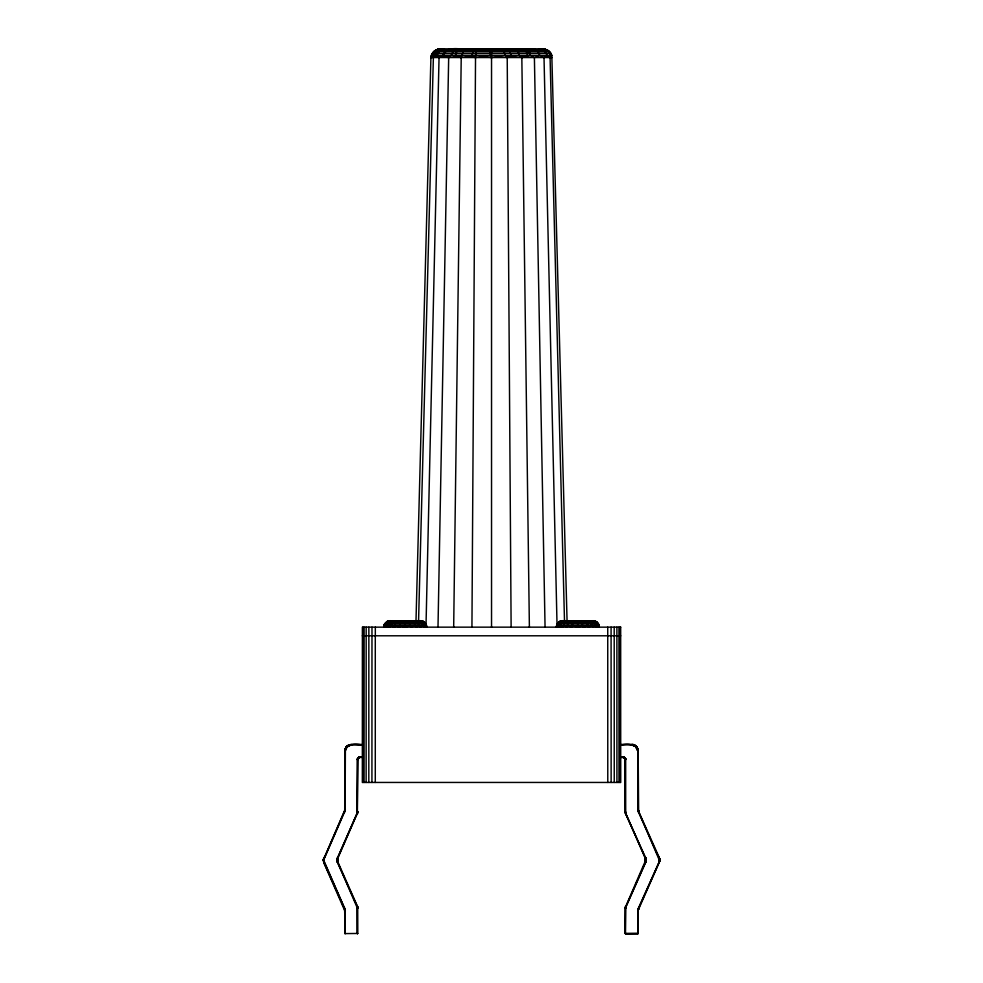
<?xml version="1.0" encoding="UTF-8"?>
<svg xmlns="http://www.w3.org/2000/svg" width="983" height="983" viewBox="0 0 983 983"><rect width="100%" height="100%" fill="white"/><g stroke="black" fill="none" stroke-linecap="round" stroke-linejoin="round"><path stroke-width="1.47" d="M357.8 933.469L344.91 933.592L345.033 909.25L323.321 860.088L344.861 809.931L344.873 750.987C345.279 742.374 356.817 744.18 362.346 744.586M357.493 933.518L357.566 906.609L337.034 860.088L357.247 813.482L357.419 759.195A2.458 2.458 0 0 1 357.763 758.262M624.328 757.34L625.643 759.195A2.458 2.458 0 0 0 624.93 757.795L620.715 757.242L623.775 757.119L625.471 758.618L625.581 812.941L645.905 859.683L625.311 907.493L625.262 933.518L638.176 933.518L625.286 933.592L625.532 907.53L625.471 933.789M637.955 933.457L638.176 909.128L638.102 933.666L625.679 933.727M345.733 748.235L344.886 750.987L346.176 747.301L351.349 744.536L347.073 746.724L345.377 750.004L345.131 809.967L323.358 860.088L323.862 862.73L323.8 859.253L323.862 862.73L344.935 911.155L344.603 908.39L345.193 933.801L345.242 910.197L323.886 862.718L323.382 859.191M337.304 861.968L337.648 857.274L337.648 862.902L357.517 906.928L357.382 908.403A6.242 6.242 0 0 0 356.854 905.933L357.603 908.403L357.431 907.542L357.431 933.85L357.247 905.761L357.812 908.403L356.854 905.933L357.812 908.403L357.64 907.665M362.346 744.844C357.185 744.586 345.475 742.656 345.193 750.987C344.541 747.522 348.08 744.573 351.349 744.524L346.802 746.453L345.107 749.832L344.701 811.835L345.303 809.021A7.065 7.065 0 0 1 344.701 811.835M625.852 907.002L626.208 905.933A6.242 6.242 0 0 0 625.962 906.596L645.315 862.853L645.315 857.323L646.015 859.695L645.413 862.902L625.249 908.403L625.864 905.785L625.249 908.403L625.729 907.69M337.095 861.022L337.919 857.397C336.788 863.836 337.82 863.799 338.029 857.446C336.493 865.777 337.833 855.013 337.415 861.01L337.488 859.179L337.747 862.853M345.082 809.021L345.242 809.98M471.938 627.154L475.539 55.478L476.153 51.595L477.75 49.15C467.466 52.713 448.359 42.441 443.284 55.478L448.678 57.542L451.086 55.478L453.876 50.219L456.665 49.15M624.574 757.881L625.63 759.097L623.099 757.242L624.61 757.524L625.532 759.171L624.967 758.544L625.311 812.683L645.081 857.422C647.305 858.491 644.356 865.581 645.708 861.219L645.217 862.816L646.003 859.683L645.413 857.274L625.507 813.568M625.372 811.774L625.925 814.366L625.262 811.774M453.679 627.154L461.224 57.542L463.276 51.595L466.212 49.15M620.715 744.733C625.901 744.561 638.078 742.3 637.758 750.987L637.955 810.619L638.704 811.688L638.225 809.771L638.36 811.835L658.807 857.631A6.033 6.033 0 0 1 658.807 862.546L659.691 860.997L659.2 857.446L638.323 810.84L659.691 860.997L637.881 909.877L638.176 909.128M438 627.154L448.678 57.542L442.719 55.478L446.085 50.219L449.944 49.15M362.346 757.033L359.446 757.303L357.8 759.613L357.382 811.774A6.242 6.242 0 0 1 356.854 814.243L357.751 811.774L337.329 858.515M625.323 907.506L625.311 908.403L625.827 905.773M645.647 859.154L645.02 862.73L645.413 857.274L645.413 862.902A6.906 6.906 0 0 0 645.413 857.274L645.413 862.902L645.413 857.274M426.044 624.094L439.045 57.542L436.956 55.478L439.032 51.595L444.476 49.15L439.708 50.219L436.673 53.426L435.862 55.478L439.045 57.542L433.429 55.478L437.435 50.219L443.542 49.15M637.869 809.021L637.955 810.619L637.783 749.464L636.062 746.65L631.725 744.536L634.957 745.384L637.967 749.316L637.979 750.987L635.288 745.986L638.139 750.987L638.643 811.712L637.979 809.021L638.704 811.688L638.385 810.828M418.561 621.023L433.429 55.478M637.82 749.624L638.065 750.987L637.353 747.83L634.957 745.384L631.725 744.536C633.789 742.841 638.667 749.783 636.812 747.363M638.078 909.103L638.176 911.155L638.36 908.341L658.905 862.595C660.06 858.208 659.175 858.134 658.807 857.631L659.2 862.73L659.163 858.687L659.691 859.191L659.2 862.73L659.691 859.191L659.2 857.446L659.679 860.997L659.003 862.644L659.691 859.191L658.905 857.581M415.993 621.023L430.923 57.542L433.528 51.595L439.548 49.15L543.525 49.15L549.534 51.595L551.807 55.355L567.068 621.023M638.041 809.955L637.758 809.021A7.065 7.065 0 0 0 638.36 811.835L637.758 809.021M638.176 809.783L638.065 809.021L637.93 809.967M659.163 858.687L659.077 862.681L659.077 857.508L659.077 862.681L638.286 909.951M345.733 747.756L345.193 750.987L345.094 749.316L346.778 746.429L351.349 744.733L346.766 747.055L344.996 750.987L346.495 746.896L351.349 744.844L347.245 746.146L345.193 750.987C344.64 747.682 347.957 744.45 351.349 744.733L348.99 745.433M344.836 809.771L345.303 809.021M645.647 861.022C644.713 855.235 646.458 859.511 645.02 862.73C646.765 861.182 644.049 854.448 645.696 859.695L645.143 862.779L645.217 857.36L645.843 859.13M345.131 910.209L345.303 911.155A7.065 7.065 0 0 0 344.701 908.341L344.873 911.155M625.372 812.978L625.471 758.618M337.218 861.034L337.218 859.142M357.321 907.555L357.493 908.403L337.513 861.944L337.648 862.902M357.382 812.916L357.8 811.774L337.415 858.208L338.029 857.446M337.476 860.088L337.525 859.191M638.385 909.349L638.36 908.341A7.065 7.065 0 0 0 637.758 911.155L638.459 908.39L638.188 911.155L637.979 909.902M345.119 810.619L323.628 860.088L344.935 909.275L344.701 908.341M620.715 744.524L632.88 744.758L636.284 746.429L638.188 750.987L636.259 746.453L631.725 744.733L633.396 744.745L636.296 746.416L638.176 750.987C637.131 743.345 626.613 744.02 620.715 744.954M344.996 809.021L344.935 809.943M357.382 759.613L357.468 758.987L357.603 759.613C357.013 759.146 359.323 757.426 359.409 757.537C356.264 760.645 358.488 757.352 359.545 757.07A2.458 2.458 0 0 0 358.144 757.795C355.477 761.702 360.552 756.197 359.483 757.463C357.37 760.166 356.645 758.581 359.975 757.143L357.382 759.613L357.677 758.421A2.728 2.728 0 0 1 358.758 757.328L357.493 759.613L357.247 814.415L357.579 812.953M625.618 907.69L625.262 908.403L625.434 907.518M345.082 749.587L344.996 750.987L345.279 749.464M637.881 909.877L637.869 933.457M357.271 812.904L357.751 811.774L356.964 814.28M357.738 812.683L357.812 811.774M638.25 910.258L638.065 911.155L637.832 910.197M323.616 858.319L323.862 857.446L323.985 862.681L323.419 859.191L323.358 860.838M624.303 757.451C623.296 757.967 624.008 756.246 625.679 759.613L625.385 758.421A2.728 2.728 0 0 0 624.451 757.414M357.8 759.613L358.758 757.451L362.346 757.242M625.569 908.403L625.63 907.542L625.372 908.403M345.352 749.648L345.082 750.987M624.783 757.66L625.225 759.22M397.906 620.691L395.682 622.583L394.847 625.581L399.676 627.154L400.044 622.583L401.261 620.691M570.447 620.691L568.223 622.583L567.388 625.581L572.217 627.154L572.585 622.583L573.802 620.691M344.873 750.987L345.045 749.574M357.321 906.977L357.05 905.847L357.247 906.707M658.905 862.595L659.642 859.179M419.2 620.691L423.415 622.583L426.094 627.154L425.958 623.922L424.939 622.583L420.355 620.691L388.494 620.912L384.562 623.922L383.689 627.154L386.933 621.551L390.288 620.691L385.594 622.583L424.939 622.583L426.831 627.154L423.599 621.551L420.11 620.691M625.434 759.183L625.053 757.93M592.774 620.691L595.919 621.514L598.5 623.922L557.103 623.922L559.843 621.514L562.706 620.691L558.295 622.583L556.231 627.154L558.135 622.583L562.706 620.691L594.568 620.912L598.5 623.922L599.372 627.154L597.148 622.583L592.896 620.691M390.718 620.691L386.307 622.583L384.427 627.154L384.685 623.996L388.715 620.887L422.039 620.912M563.259 620.691L558.848 622.583L556.968 627.154L556.599 625.581L558.295 622.583M404.959 620.691L405.266 627.154L410.108 625.581L408.695 620.691M577.5 620.691L577.807 627.154L582.649 625.581L581.223 620.691M637.07 748.198L634.465 745.605L631.725 744.954L635.989 746.724L637.758 750.987L637.684 749.488M635.276 746.122L631.725 744.844L633.396 744.745M623.099 757.242L620.715 757.451M385.914 622.583L383.911 625.483L384.685 623.996L425.958 623.922L426.61 625.483L384.058 625.581L385.754 622.583M323.763 858.356L324.157 857.581L323.763 860.776M323.8 859.253L323.96 858.454M637.942 749.427L636.296 746.416L633.298 744.733L631.725 744.954M426.094 627.154L425.836 623.996L421.805 620.887M383.689 627.154L384.058 625.581M556.231 627.154L557.226 623.996M394.847 625.581L394.478 627.154L390.927 625.581L392.07 622.583L395.141 620.691M567.388 625.581L567.019 627.154L563.468 625.581L564.611 622.583L567.683 620.691M337.513 858.245L337.747 857.323M623.677 757.315L624.635 757.807M636.726 747.424L635.817 746.146L637.353 747.83L636.406 747.019M659.36 861.587L659.138 862.705L659.605 861.169M645.081 862.755L645.524 861.673M358.279 757.66L357.8 758.409L358.562 757.967M357.198 814.391L357.505 813.555L356.854 814.243M645.524 858.515L645.217 857.36L645.917 861.255L645.217 862.816M324.255 857.631L324.255 862.546M625.52 906.621L625.815 905.761M384.672 625.581L386.589 627.154L385.914 625.581L387.462 622.583L391.603 620.691M557.214 625.581L559.118 627.154L558.455 625.581L560.003 622.583L564.144 620.691M638.434 909.361L638.741 908.513L638.471 909.226M659.003 862.644L659.544 861.157M564.5 621.023L550.075 57.542L550.849 55.478L548.588 51.595L545.712 49.433L542.665 49.15L545.712 49.433M344.505 811.749L344.935 810.901M638.127 909.275L638.459 908.39M638.36 909.189L638.643 908.464M430.923 57.542C431.992 53.168 435.408 48.683 440.396 49.15L437.349 49.433L434.474 51.595L430.923 57.542L552.139 57.542M635.35 745.9L634.072 745.433M634.514 745.298L635.694 746.306M345.586 748.161L348.547 745.298M348.633 745.483L345.783 748.641L346.766 746.416L348.338 745.63M624.623 758.09L624.254 757.549L625.028 758.532M635.657 746.416L634.957 745.384M385.914 625.581L390.005 627.154L390.927 625.581M558.455 625.581L562.546 627.154L563.468 625.581M434.474 51.595L435.838 50.219L547.764 50.268L545.16 49.408L437.349 49.433M362.346 744.954C357.345 745.642 349.002 742.656 345.991 748.198M424.988 625.581L423.943 627.154L420.994 622.583L417.345 620.691M591.741 620.691L595.956 622.583L597.529 625.581L596.484 627.154L593.535 622.583L589.874 620.691M548.588 51.595L550.91 53.328L549.989 53.426L551.807 55.355L431.267 55.355L432.581 53.426L550.91 53.328L545.16 49.408M439.548 49.15L433.528 51.595L549.534 51.595L544.705 49.408L538.586 49.15L540.466 49.408M557.398 623.996L559.843 621.514L562.952 620.691M348.547 745.642L351.349 744.844L349.813 744.93M550.075 57.542L551.807 55.355L544.017 57.542L539.778 55.478L537.934 51.595L533.609 49.15L535.293 49.408M533.118 49.15L534.777 49.408L474.003 49.408L471.975 55.478L475.846 57.542L462.157 55.478M346.348 747.424L348.289 745.544M345.709 747.83L348.203 745.397M432.581 53.426L433.995 51.595M624.61 757.524L623.91 757.561M422.358 625.581L420.515 627.154L417.025 621.514L414.986 620.691M594.899 625.581L593.056 627.154L589.567 621.514L587.527 620.691M624.094 757.242L623.492 757.488M559.683 621.514L558.135 622.583L597.48 622.583L595.919 621.514L559.474 621.551L562.829 620.691M474.003 49.408L459.098 49.408L456.726 51.595L455.35 55.478L461.224 57.542L451.086 55.478M556.599 625.581L599.003 625.581L597.32 622.583M323.886 861.452L323.591 859.216L323.591 860.961M637.254 747.891L637.979 750.987M419.028 625.581L416.042 627.154L413.548 621.514L412.11 620.691M591.569 625.581L588.584 627.154L586.089 621.514L584.652 620.691M420.355 620.691L423.599 621.551L386.933 621.551L390.411 620.691L388.715 620.887M348.105 745.384L351.349 744.954L350.12 745.077M388.408 621.514L389.87 620.887M560.949 621.514L562.411 620.887M387.302 621.514L390.165 620.691M437.902 49.408L439.966 49.15L435.297 50.268M637.979 749.415L637.279 748.641M505.864 49.408L505.311 49.15C510.816 49.199 519.159 47.295 518.901 55.478L521.838 57.542L530.378 55.478L534.396 57.542L539.778 55.478M414.961 625.581L410.845 627.154L410.108 625.581M587.502 625.581L583.386 627.154L582.649 625.581M625.815 814.415L625.52 813.568L626.208 814.243A6.242 6.242 0 0 1 625.852 813.174M344.628 909.201L344.505 908.427L344.972 909.914M323.763 861.821L323.923 862.705M638.446 810.803L638.557 811.749L638.237 810.545M466.999 49.408L467.933 49.15M511.123 627.154L507.216 57.542L505.225 55.478L491.537 57.542L490.32 55.478L490.456 49.408L492.618 49.408M515.129 49.15C520.707 48.978 529.751 47.442 530.378 55.478M359.446 757.303L362.346 757.451M425.664 623.996L421.67 620.887M456.702 49.408L459.098 49.408M518.901 55.478L507.216 57.542L511.086 55.478L509.071 49.408M393.04 620.691L390.484 621.514L388.469 623.996L387.966 625.581L390.005 627.154M565.581 620.691L563.026 621.514L561.01 623.996L560.507 625.581L562.546 627.154M349.948 744.807L351.349 744.844M561.035 620.912L594.568 620.912M438.357 49.408L441.441 49.15M357.333 907.69L357.382 908.403M362.346 635.792L620.715 635.792M546.757 50.219L547.764 50.268M633.113 744.807L631.725 744.647L633.138 744.696M432.151 53.328L433.073 53.426M631.725 744.733L632.843 744.954M431.267 55.355L432.213 55.478L432.987 57.542L431.721 55.478M541.621 49.15L543.624 49.408M475.539 55.478L491.537 57.542M419.802 620.691L422.862 621.514L425.246 623.996M539.52 49.15L545.074 51.595L547.199 55.478L544.017 57.542L557.017 624.094M659.372 860.961L659.618 859.707M436.956 55.478L448.678 57.542M526.396 49.15L527.785 49.408M595.919 621.514L594.346 620.887M516.849 49.15L517.869 49.408M572.131 625.581L577.807 627.154M399.589 625.581L405.266 627.154M594.199 620.887L597.48 622.583M593.867 620.887L595.391 621.514M633.285 744.77L634.06 745.089M592.896 620.887L594.334 621.514M420.355 620.887L421.793 621.514M633.224 745.028L634.514 745.642M503.333 49.15L505.225 55.478M547.224 50.219L549.534 51.595M523.964 49.408L526.335 51.595L527.711 55.478L521.838 57.542L529.382 627.154M423.378 621.514L424.939 622.583M634.883 745.36L635.817 746.146M597.148 622.583L599.003 625.581M549.067 51.595L550.48 53.426M597.529 625.581L598.635 627.154L599.151 625.483L598.205 623.996M637.955 810.619L638.459 811.786L638.237 810.864M338.041 862.73L337.673 861.894M625.667 813.678L625.864 814.391M344.505 908.427L344.836 909.312M357.443 906.645L357.05 905.847M659.36 858.589L659.188 857.459M637.328 747.756L637.623 748.653M645.032 857.446L645.512 858.995M426.462 625.581L426.831 627.154M356.964 905.896L357.148 906.731M637.635 749.771L637.869 750.987M357.529 759.171L357.468 758.987M357.628 907.518L357.751 908.403M637.586 749.55L637.758 750.987M625.569 811.774L625.63 812.634M337.304 859.314L337.353 860.088M534.396 57.542L545.061 627.154M620.285 782.443L620.236 627.154M618.946 627.154L618.983 782.443M616.894 627.154L616.931 782.443M614.203 627.154L614.252 782.443M611.082 627.154L611.131 782.443M607.777 782.443L607.74 627.154M491.537 49.408L491.537 627.154M375.322 627.154L375.322 635.792M375.285 635.792L375.285 782.443M371.979 627.154L371.93 782.443M368.858 627.154L368.809 782.443M366.18 627.154L366.131 782.443M364.115 627.154L364.079 782.443M362.825 627.154L362.788 782.443M638.065 809.021L638.016 809.795L637.979 809.021M626.011 905.847L625.815 906.707L626.11 905.896M357.308 813.641L357.136 814.366L357.308 813.641M620.678 627.154L362.383 627.154L362.346 782.443L620.715 782.443L620.678 627.154M337.845 862.816L337.415 861.968L337.845 862.816M357.505 906.621L357.198 905.785L357.505 906.621M659.544 859.019L659.077 857.508L659.544 859.019M357.8 908.403L357.701 907.506L357.8 908.403M638.2 809.931L638.139 809.021L638.2 809.931"/></g></svg>
